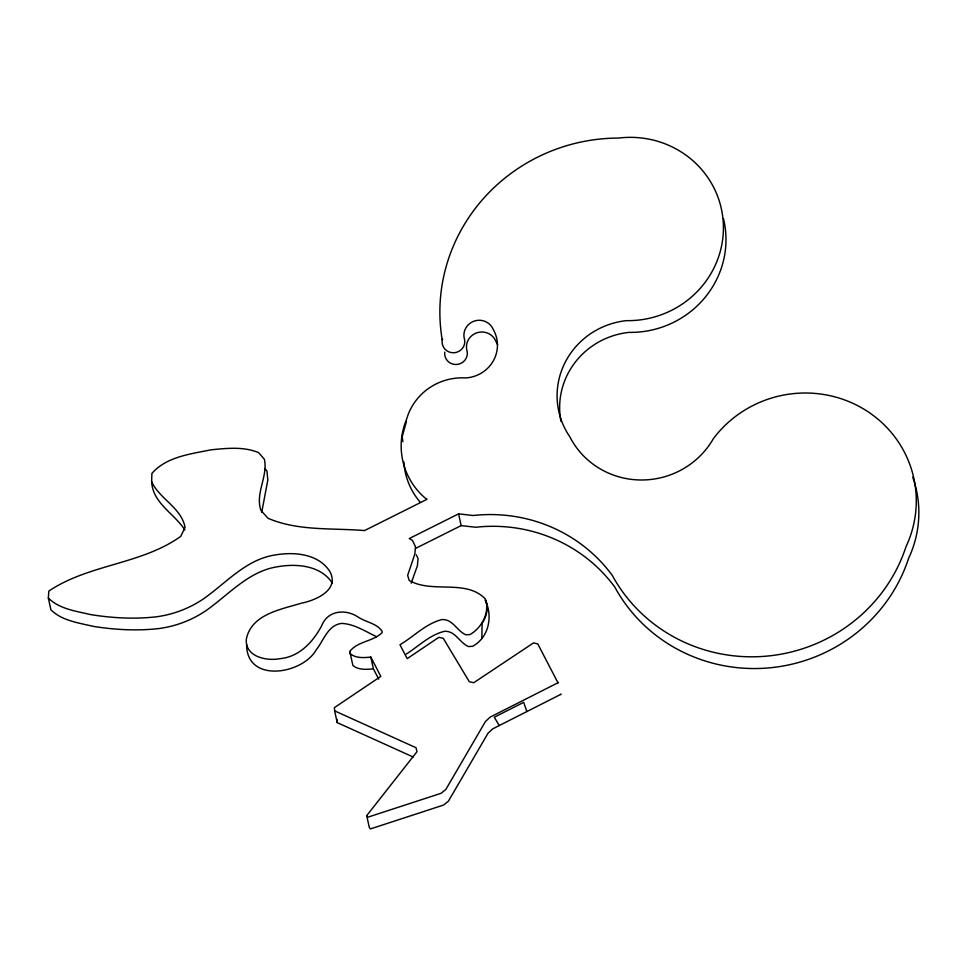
<?xml version="1.0" encoding="UTF-8"?>
<svg xmlns="http://www.w3.org/2000/svg" width="967" height="967" viewBox="0 0 967 967"><rect width="100%" height="100%" fill="white"/><g stroke="black" fill="none" stroke-linecap="round" stroke-linejoin="round"><path stroke-width="1.45" d="M481.844 638.462L482.122 623.364C486.437 616.765 488.879 608.207 485.736 600.628L485.192 600.048C493.073 616.124 489.024 637.519 472.537 646.319L468.451 646.536C459.53 642.85 455.372 630.544 444.397 631.33C429.747 634.908 418.711 646.161 406.285 654.067M151.638 481.771L151.892 473.431C166.433 456.726 190.378 454.079 210.879 449.836C226.774 448.277 243.491 446.343 258.648 452.641L264.378 459.265C268.125 476.586 254.986 493.243 260.957 510.467L268.101 518.324C298.404 531.294 332.382 527.873 364.547 530.569L427.063 499.286L424.803 497.763A72.452 70.265 -12.3 0 1 406.636 419.146A56.956 55.24 -12.3 0 1 465.562 377.928A33.361 32.346 -12.3 0 0 493.158 329.3A15.218 14.759 -12.3 0 0 473.89 321.213A15.218 14.759 -12.3 0 0 464.619 339.731A11.35 11.012 -12.3 0 1 452.907 352.762A11.35 11.012 -12.3 0 1 442.511 338.97L442.257 340.118A176.864 171.534 -12.3 0 1 618.529 138.076A94.367 91.527 -12.3 0 1 723.34 224.006A94.367 91.527 -12.3 0 1 626.398 320.645A76.828 74.519 -12.3 0 0 569.841 436.806A81.119 78.678 -12.3 0 0 640.335 479.983A81.119 78.678 -12.3 0 0 713.235 438.861A112.535 109.138 -12.3 0 1 860.86 407.385A112.535 109.138 -12.3 0 1 906.006 546.693A160.014 155.191 -12.3 0 1 767.762 656.025A160.014 155.191 -12.3 0 1 612.316 575.462A151.807 147.238 -12.3 0 0 473.177 515.508L458.588 513.864L409.246 538.546L412.498 540.456L415.496 546.802L414.831 554.043L407.651 575.341L409.162 580.393C431.983 593.871 466.009 578.617 485.398 599.044C490.136 612.365 481.735 627.909 469.974 634.57L465.889 634.799C456.968 631.113 452.81 618.807 441.846 619.581C425.746 623.667 413.936 636.467 399.975 644.747L407.192 658.636L438.813 637.35L443.237 638.268L469.321 681.759L473.757 682.702L533.53 642.898L537.785 643.925L557.947 682.762L558.515 682.484L490.076 717.163L485.458 721.503L445.847 789.447L441.025 793.315L367.859 817.188L366.723 815.628L417.007 751.673L416.028 747.721L334.63 710.866L334.377 707.651L380.829 676.38L370.82 657.089C364.015 657.765 355.941 658.454 350.344 653.752L349.764 651.504C357.524 641.145 373.262 641.592 382.086 632.636L382.158 631.366C376.888 623.328 366.251 622.434 357.959 616.97C345.437 608.678 327.644 610.382 321.685 625.697C313.127 641.895 299.323 656.871 280.031 658.66C266.481 661.331 244.736 656.69 246.355 639.042C251.48 614.093 281.01 609.488 301.499 603.154C315.822 600.314 339.743 590.003 329.904 571.594C318.614 553.813 294.56 551.673 275.583 554.901C245.848 559.204 226.024 583.319 202.599 599.455A106.66 103.445 -12.3 0 1 156.013 616.849C134.183 619.291 112.148 618.058 90.499 614.577C75.909 611.059 59.519 609.101 48.35 598.065L48.809 591.103C88.601 564.184 141.4 564.523 180.744 536.383L185.06 527.414C181.373 507.675 159.773 499.19 151.638 481.771C152.75 503.287 174.302 513.465 184.842 529.94M261.706 512.413L267.823 479.983L266.94 471.014L265.031 468.802M411.156 583.21L417.393 565.792L418.058 558.551L416.257 554.732M406.454 421.479L402.175 436.782L402.913 441.714M415.81 548.289L461.138 525.613L475.74 527.245A151.807 147.238 -12.3 0 1 614.879 587.199A160.014 155.191 -12.3 0 0 770.312 667.762A160.014 155.191 -12.3 0 0 908.569 558.442A112.535 109.138 -12.3 0 0 912.739 477.19M560.509 694.499L561.078 694.221L492.638 728.9L488.021 733.24L448.41 801.184L443.587 805.052L370.421 828.924L369.285 827.377L366.723 815.628M378.726 679.112L373.383 668.838C366.578 669.502 358.503 670.204 352.907 665.489L349.764 651.504M334.63 710.866L337.193 722.603L413.163 757.004M376.562 636.649C365.333 631.487 354.454 624.017 341.75 623.401C327.91 624.875 323.679 640.674 316.088 650.042C302.151 674.374 246.633 683.584 246.597 644.638M332.455 583.343C321.177 565.55 297.111 563.41 278.133 566.65C248.41 570.941 228.587 595.068 205.161 611.192A106.66 103.445 -12.3 0 1 158.576 628.598C136.746 631.028 114.71 629.795 93.062 626.326C78.472 622.796 62.081 620.838 50.913 609.814L48.35 598.065M499.238 725.564L494.294 717.224L523.703 702.332L526.858 711.567M458.588 513.864L461.138 525.613M370.82 657.089L373.383 668.838M336.939 719.388L337.193 722.603M420.258 502.32A72.452 70.265 -12.3 0 1 403.855 461.827M497.57 344.736A33.361 32.346 -12.3 0 0 495.72 341.037A15.218 14.759 -12.3 0 0 476.453 332.95A15.218 14.759 -12.3 0 0 467.182 351.468A11.35 11.012 -12.3 0 1 456.219 364.511A11.35 11.012 -12.3 0 1 444.784 352.145M723.485 218.615A94.367 91.527 -12.3 0 1 628.961 332.382A76.828 74.519 -12.3 0 0 561.005 421.503"/></g></svg>
